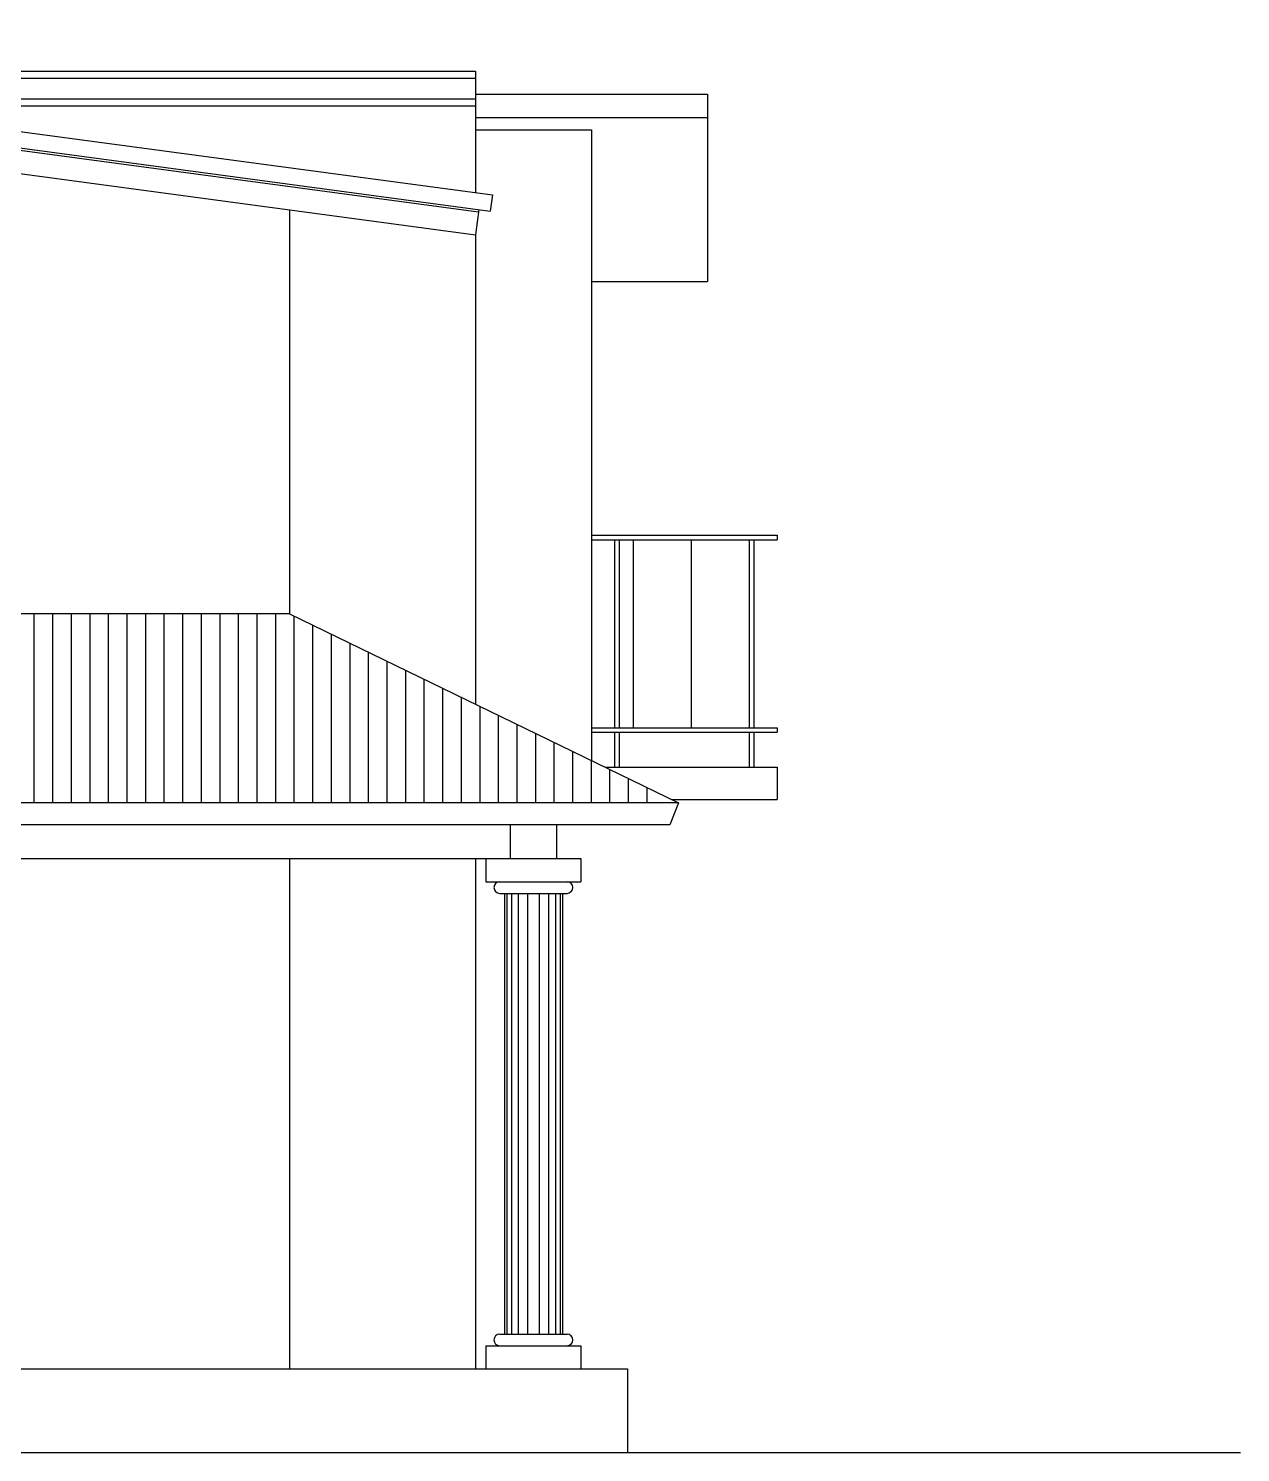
# Model space of a CAD drawing. Header units: millimetres. Extents: x 198 to 473, y 145 to 337.
# Drawn here: x 214.01 to 219.23, y 146.37 to 152.51 of the extents above; entities that cross this region are included whole.
import ezdxf

# ---------------------------------------------------------------- set-up
doc = ezdxf.new("R2010")
doc.units = ezdxf.units.MM
doc.header["$LTSCALE"] = 0.15

msp = doc.modelspace()

# ---------------------------------------------------------------- linework, layer by layer
at = {"color": 22}
for p, q in [((210.67488, 152.50715), (216.00844, 151.78963)), ((210.67488, 152.43651), (215.9991, 151.72025)), ((216.00844, 151.78963), (215.9991, 151.72025)), ((215.13488, 149.98496), (213.77988, 149.98496)), ((214.03488, 149.16983), (214.03488, 149.98496)), ((214.11488, 149.16983), (214.11488, 149.98496)), ((214.19488, 149.16983), (214.19488, 149.98496)), ((214.27488, 149.16983), (214.27488, 149.98496)), ((214.35488, 149.16983), (214.35488, 149.98496)), ((214.43488, 149.16983), (214.43488, 149.98496)), ((214.51488, 149.16983), (214.51488, 149.98496)), ((214.59488, 149.16983), (214.59488, 149.98496)), ((214.67488, 149.16983), (214.67488, 149.98496)), ((214.75488, 149.16983), (214.75488, 149.98496)), ((214.83488, 149.16983), (214.83488, 149.98496)), ((214.91488, 149.16983), (214.91488, 149.98496)), ((214.99488, 149.16983), (214.99488, 149.98496)), ((215.07488, 149.16983), (215.07488, 149.98496)), ((215.13488, 149.98496), (216.80988, 149.16983)), ((215.15488, 149.16983), (215.15488, 149.97523)), ((215.23488, 149.16983), (215.23488, 149.93629)), ((215.31488, 149.16983), (215.31488, 149.89736)), ((215.39488, 149.16983), (215.39488, 149.85843)), ((215.47488, 149.16983), (215.47488, 149.82103)), ((215.55488, 149.16983), (215.55488, 149.78057)), ((215.63488, 149.16983), (215.63488, 149.74164)), ((215.71488, 149.16983), (215.71488, 149.7027)), ((215.79488, 149.16983), (215.79488, 149.66377)), ((215.87488, 149.16983), (215.87488, 149.62484)), ((215.95488, 149.16983), (215.95488, 149.58591)), ((216.03488, 149.16983), (216.03488, 149.54698)), ((216.11488, 149.16983), (216.11488, 149.50805)), ((216.19488, 149.16983), (216.19488, 149.46911)), ((216.27488, 149.16983), (216.27488, 149.43018)), ((216.35488, 149.16983), (216.35488, 149.39125)), ((216.43488, 149.16983), (216.43488, 149.35232)), ((216.51488, 149.16983), (216.51488, 149.31339)), ((216.59488, 149.16983), (216.59488, 149.27446)), ((216.67488, 149.16983), (216.67488, 149.23552)), ((216.80988, 149.16983), (211.07488, 149.16983)), ((216.80988, 149.16983), (216.77276, 149.0748)), ((216.77276, 149.0748), (211.07488, 149.0748)), ((216.08488, 149.0748), (216.08488, 148.92972)), ((216.28488, 149.0748), (216.28488, 148.92972)), ((213.94988, 148.92972), (215.97988, 148.92972))]:
    msp.add_line(p, q, dxfattribs=at)
for p, q in [((210.67488, 152.42642), (215.94822, 151.71701)), ((210.67488, 152.32552), (215.93488, 151.6179)), ((213.83488, 152.32372), (215.93488, 152.32372)), ((213.83488, 152.29372), (215.93488, 152.29372)), ((215.93488, 152.32372), (215.93488, 151.79952)), ((215.93488, 152.22462), (216.93488, 152.22462)), ((216.93488, 152.22462), (216.93488, 151.4161)), ((213.83488, 152.20372), (215.93488, 152.20372)), ((213.83488, 152.17372), (215.93488, 152.17372)), ((215.93488, 152.12372), (216.93488, 152.12372)), ((215.93488, 152.06991), (216.43488, 152.06991)), ((216.43488, 152.06991), (216.43488, 149.35232)), ((215.13488, 151.72372), (215.13488, 149.98496)), ((215.94955, 151.72692), (215.93488, 151.6179)), ((215.93488, 151.6179), (215.93488, 149.59564)), ((216.43488, 151.4161), (216.93488, 151.4161)), ((216.43488, 150.32372), (217.23488, 150.32372)), ((217.23488, 150.32372), (217.23488, 150.30372)), ((216.43488, 150.30372), (217.23488, 150.30372)), ((216.53488, 150.30372), (216.53488, 149.49372)), ((216.55488, 150.30372), (216.55488, 149.49372)), ((216.61488, 150.30372), (216.61488, 149.49372)), ((216.86488, 150.30372), (216.86488, 149.49372)), ((217.11488, 150.30372), (217.11488, 149.49372)), ((217.13488, 150.30372), (217.13488, 149.49372)), ((216.43488, 149.49372), (217.23488, 149.49372)), ((216.43488, 149.47372), (217.23488, 149.47372)), ((216.53488, 149.47372), (216.53488, 149.32372)), ((216.55488, 149.47372), (216.55488, 149.32372)), ((217.11488, 149.47372), (217.11488, 149.32372)), ((217.13488, 149.47372), (217.13488, 149.32372)), ((217.23488, 149.49372), (217.23488, 149.47372)), ((216.49365, 149.32372), (217.23488, 149.32372)), ((217.23488, 149.32372), (217.23488, 149.18372)), ((216.78133, 149.18372), (217.23488, 149.18372)), ((215.13488, 148.92972), (215.13488, 146.72972)), ((215.93488, 148.92972), (215.93488, 146.72972)), ((201.41988, 146.72972), (216.58988, 146.72972)), ((216.58988, 146.72972), (216.58988, 146.36972)), ((198.30173, 146.36972), (219.23098, 146.36972))]:
    msp.add_line(p, q)
at = {"color": 251}
for p, q in [((215.97988, 148.92972), (216.38988, 148.92972)), ((215.97988, 148.92972), (215.97988, 148.82972)), ((216.38988, 148.92972), (216.38988, 148.82972)), ((215.97988, 148.82972), (216.38988, 148.82972)), ((216.03988, 148.77972), (216.32988, 148.77972)), ((216.05988, 148.77972), (216.05988, 146.87972)), ((216.06988, 148.77972), (216.06988, 146.87972)), ((216.08988, 148.77972), (216.08988, 146.87972)), ((216.11988, 148.77972), (216.11988, 146.87972)), ((216.15988, 148.77972), (216.15988, 146.87972)), ((216.20988, 148.77972), (216.20988, 146.87972)), ((216.24988, 148.77972), (216.24988, 146.87972)), ((216.27988, 148.77972), (216.27988, 146.87972)), ((216.29988, 148.77972), (216.29988, 146.87972)), ((216.30988, 148.77972), (216.30988, 146.87972)), ((216.03988, 146.87972), (216.32988, 146.87972)), ((215.97988, 146.82972), (216.38988, 146.82972)), ((215.97988, 146.82972), (215.97988, 146.72972)), ((216.38988, 146.82972), (216.38988, 146.72972))]:
    msp.add_line(p, q, dxfattribs=at)
for centre, start, end in [((216.03988, 148.80472), 90, 270), ((216.32988, 148.80472), 270, 90), ((216.03988, 146.85472), 90, 270), ((216.32988, 146.85472), 270, 90)]:
    msp.add_arc(centre, 0.025, start, end, dxfattribs=at)

doc.saveas('drawing.dxf')
